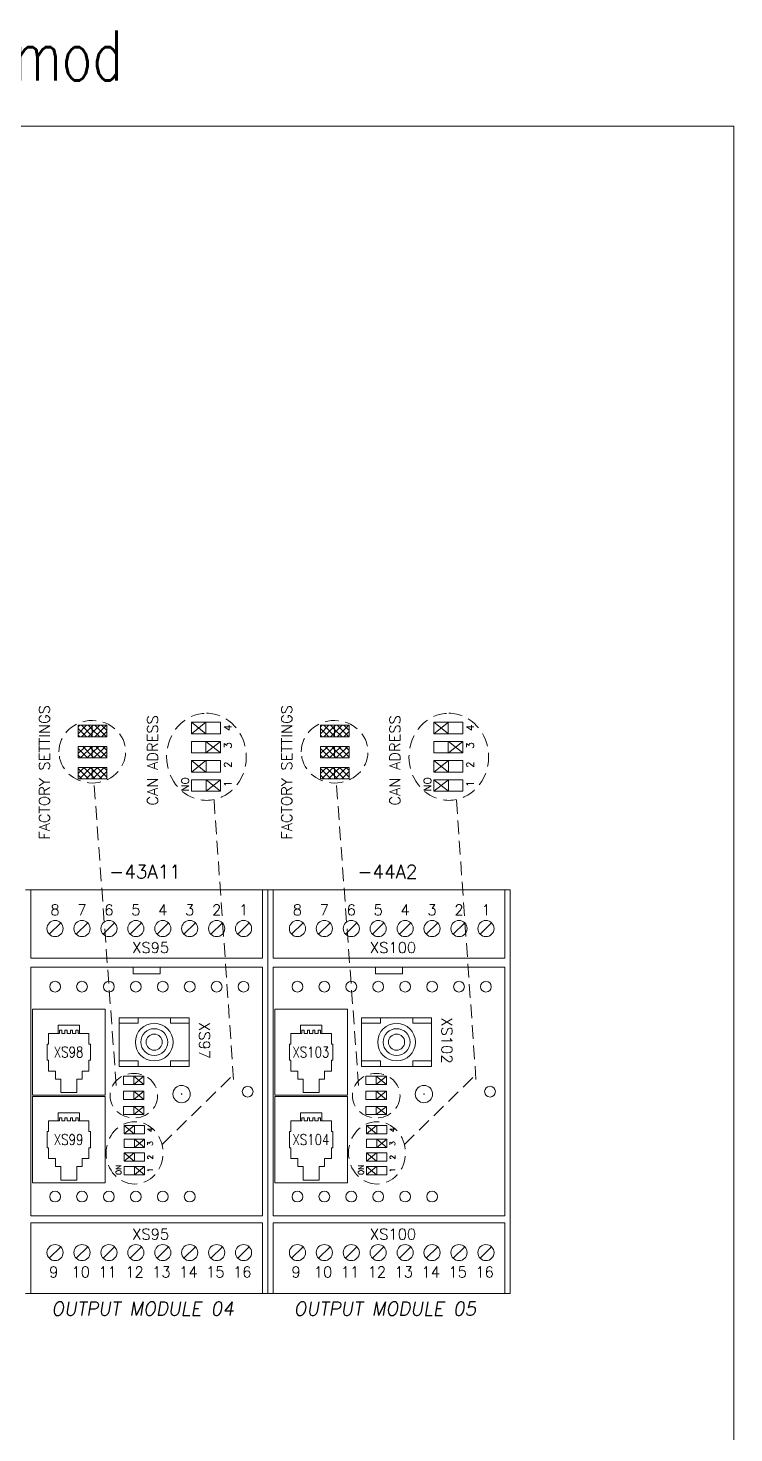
# Model space of a CAD drawing. Extents: x -2993 to 3661, y -4147 to -1441.
# Drawn here: x 2228.7 to 2359.8, y -3467.9 to -3206.9 of the extents above; entities that cross this region are included whole.
import ezdxf
from ezdxf.enums import TextEntityAlignment as Align

# ---------------------------------------------------------------- set-up
doc = ezdxf.new("R2010")
doc.units = 0
doc.header["$LTSCALE"] = 0.1
doc.header["$MEASUREMENT"] = 0
doc.linetypes.add('DASHED', pattern=[19.05, 12.7, -6.35])
doc.layers.get('0').update_dxf_attribs({"linetype": 'CONTINUOUS'})
doc.layers.add('DIM', color=5, linetype='CONTINUOUS')
doc.styles.get("Standard").update_dxf_attribs({"font": 'simplex.shx'})

msp = doc.modelspace()

# ---------------------------------------------------------------- linework, layer by layer
at = {"linetype": 'Continuous', "lineweight": 13}
for p, q in [((2237.99, -3336.4), (2243.32, -3336.4)), ((2237.99, -3338.54), (2237.99, -3336.4)), ((2240.62, -3338.54), (2240.62, -3336.4)), ((2243.32, -3336.4), (2243.32, -3338.54)), ((2259.06, -3335.83), (2264.4, -3335.83)), ((2259.06, -3337.97), (2259.06, -3335.83)), ((2264.4, -3337.97), (2259.06, -3337.97)), ((2261.7, -3337.97), (2261.7, -3335.83)), ((2264.4, -3335.83), (2264.4, -3337.97)), ((2282.99, -3336.4), (2288.32, -3336.4)), ((2282.99, -3338.54), (2282.99, -3336.4)), ((2285.62, -3338.54), (2285.62, -3336.4)), ((2288.32, -3336.4), (2288.32, -3338.54)), ((2304.06, -3335.83), (2309.4, -3335.83)), ((2304.06, -3337.97), (2304.06, -3335.83)), ((2309.4, -3337.97), (2304.06, -3337.97)), ((2306.7, -3337.97), (2306.7, -3335.83)), ((2309.4, -3335.83), (2309.4, -3337.97)), ((2243.32, -3338.54), (2237.99, -3338.54)), ((2237.99, -3340.31), (2243.32, -3340.31)), ((2237.99, -3342.45), (2237.99, -3340.31)), ((2240.62, -3342.45), (2240.62, -3340.31)), ((2243.32, -3340.31), (2243.32, -3342.45)), ((2259.06, -3339.39), (2264.4, -3339.39)), ((2259.06, -3341.52), (2259.06, -3339.39)), ((2261.7, -3341.52), (2261.7, -3339.39)), ((2264.4, -3339.39), (2264.4, -3341.52)), ((2288.32, -3338.54), (2282.99, -3338.54)), ((2282.99, -3340.31), (2288.32, -3340.31)), ((2282.99, -3342.45), (2282.99, -3340.31)), ((2285.62, -3342.45), (2285.62, -3340.31)), ((2288.32, -3340.31), (2288.32, -3342.45)), ((2304.06, -3339.39), (2309.4, -3339.39)), ((2304.06, -3341.52), (2304.06, -3339.39)), ((2306.7, -3341.52), (2306.7, -3339.39)), ((2309.4, -3339.39), (2309.4, -3341.52)), ((2243.32, -3342.45), (2237.99, -3342.45)), ((2264.4, -3341.52), (2259.06, -3341.52)), ((2264.4, -3342.94), (2259.06, -3342.94)), ((2259.06, -3342.94), (2259.06, -3345.08)), ((2261.76, -3345.08), (2261.76, -3342.94)), ((2264.4, -3345.08), (2264.4, -3342.94)), ((2288.32, -3342.45), (2282.99, -3342.45)), ((2309.4, -3341.52), (2304.06, -3341.52)), ((2309.4, -3342.94), (2304.06, -3342.94)), ((2304.06, -3342.94), (2304.06, -3345.08)), ((2306.76, -3345.08), (2306.76, -3342.94)), ((2309.4, -3345.08), (2309.4, -3342.94)), ((2237.99, -3344.23), (2243.32, -3344.23)), ((2237.99, -3346.36), (2237.99, -3344.23)), ((2240.62, -3346.36), (2240.62, -3344.23)), ((2243.32, -3344.23), (2243.32, -3346.36)), ((2259.06, -3345.08), (2264.4, -3345.08)), ((2282.99, -3344.23), (2288.32, -3344.23)), ((2282.99, -3346.36), (2282.99, -3344.23)), ((2285.62, -3346.36), (2285.62, -3344.23)), ((2288.32, -3344.23), (2288.32, -3346.36)), ((2304.06, -3345.08), (2309.4, -3345.08)), ((2243.32, -3346.36), (2237.99, -3346.36)), ((2264.4, -3346.5), (2259.06, -3346.5)), ((2259.06, -3346.5), (2259.06, -3348.63)), ((2259.06, -3348.63), (2264.4, -3348.63)), ((2261.76, -3348.63), (2261.76, -3346.5)), ((2264.4, -3348.63), (2264.4, -3346.5)), ((2288.32, -3346.36), (2282.99, -3346.36)), ((2309.4, -3346.5), (2304.06, -3346.5)), ((2304.06, -3346.5), (2304.06, -3348.63)), ((2304.06, -3348.63), (2309.4, -3348.63)), ((2306.76, -3348.63), (2306.76, -3346.5)), ((2309.4, -3348.63), (2309.4, -3346.5)), ((2234.53, -3393.05), (2234.94, -3393.05)), ((2234.53, -3393.63), (2234.53, -3393.05)), ((2234.94, -3393.05), (2234.94, -3393.63)), ((2234.94, -3393.63), (2235.55, -3393.63)), ((2235.55, -3393.05), (2235.96, -3393.05)), ((2235.55, -3393.63), (2235.55, -3393.05)), ((2235.96, -3393.05), (2235.96, -3393.63)), ((2235.96, -3393.63), (2236.57, -3393.63)), ((2236.57, -3393.63), (2236.57, -3393.05)), ((2236.57, -3393.05), (2236.97, -3393.05)), ((2236.97, -3393.05), (2236.97, -3393.63)), ((2236.97, -3393.63), (2237.58, -3393.63)), ((2237.58, -3393.05), (2237.99, -3393.05)), ((2237.58, -3393.63), (2237.58, -3393.05)), ((2237.99, -3393.05), (2237.99, -3393.63)), ((2279.53, -3393.05), (2279.94, -3393.05)), ((2279.53, -3393.63), (2279.53, -3393.05)), ((2279.94, -3393.05), (2279.94, -3393.63)), ((2279.94, -3393.63), (2280.55, -3393.63)), ((2280.55, -3393.05), (2280.96, -3393.05)), ((2280.55, -3393.63), (2280.55, -3393.05)), ((2280.96, -3393.05), (2280.96, -3393.63)), ((2280.96, -3393.63), (2281.57, -3393.63)), ((2281.57, -3393.63), (2281.57, -3393.05)), ((2281.57, -3393.05), (2281.97, -3393.05)), ((2281.97, -3393.05), (2281.97, -3393.63)), ((2281.97, -3393.63), (2282.58, -3393.63)), ((2282.58, -3393.05), (2282.99, -3393.05)), ((2282.58, -3393.63), (2282.58, -3393.05)), ((2282.99, -3393.05), (2282.99, -3393.63)), ((2246.41, -3403.13), (2246.41, -3401.61)), ((2246.41, -3401.61), (2250.22, -3401.61)), ((2246.41, -3401.61), (2250.22, -3401.61)), ((2250.22, -3403.13), (2246.41, -3403.13)), ((2250.22, -3403.13), (2246.41, -3403.13)), ((2248.33, -3401.61), (2248.33, -3403.13)), ((2250.22, -3401.61), (2250.22, -3403.13)), ((2291.41, -3403.13), (2291.41, -3401.61)), ((2291.41, -3401.61), (2295.22, -3401.61)), ((2291.41, -3401.61), (2295.22, -3401.61)), ((2295.22, -3403.13), (2291.41, -3403.13)), ((2295.22, -3403.13), (2291.41, -3403.13)), ((2293.33, -3401.61), (2293.33, -3403.13)), ((2295.22, -3401.61), (2295.22, -3403.13)), ((2246.41, -3405.93), (2246.41, -3404.4)), ((2246.41, -3404.4), (2250.22, -3404.4)), ((2246.41, -3404.4), (2250.22, -3404.4)), ((2250.22, -3405.93), (2246.41, -3405.93)), ((2250.22, -3405.93), (2246.41, -3405.93)), ((2248.33, -3404.4), (2248.33, -3405.93)), ((2250.22, -3404.4), (2250.22, -3405.93)), ((2291.41, -3405.93), (2291.41, -3404.4)), ((2291.41, -3404.4), (2295.22, -3404.4)), ((2291.41, -3404.4), (2295.22, -3404.4)), ((2295.22, -3405.93), (2291.41, -3405.93)), ((2295.22, -3405.93), (2291.41, -3405.93)), ((2293.33, -3404.4), (2293.33, -3405.93)), ((2295.22, -3404.4), (2295.22, -3405.93)), ((2246.41, -3408.72), (2246.41, -3407.2)), ((2246.41, -3407.2), (2250.22, -3407.2)), ((2246.41, -3407.2), (2250.22, -3407.2)), ((2248.33, -3407.2), (2248.33, -3408.72)), ((2250.22, -3407.2), (2250.22, -3408.72)), ((2291.41, -3408.72), (2291.41, -3407.2)), ((2291.41, -3407.2), (2295.22, -3407.2)), ((2291.41, -3407.2), (2295.22, -3407.2)), ((2293.33, -3407.2), (2293.33, -3408.72)), ((2295.22, -3407.2), (2295.22, -3408.72)), ((2234.53, -3409.88), (2234.53, -3409.3)), ((2234.53, -3409.3), (2234.94, -3409.3)), ((2234.94, -3409.3), (2234.94, -3409.88)), ((2234.94, -3409.88), (2235.55, -3409.88)), ((2235.55, -3409.3), (2235.96, -3409.3)), ((2235.55, -3409.88), (2235.55, -3409.3)), ((2235.96, -3409.3), (2235.96, -3409.88)), ((2235.96, -3409.88), (2236.57, -3409.88)), ((2236.57, -3409.88), (2236.57, -3409.3)), ((2236.57, -3409.3), (2236.97, -3409.3)), ((2236.97, -3409.3), (2236.97, -3409.88)), ((2236.97, -3409.88), (2237.58, -3409.88)), ((2237.58, -3409.88), (2237.58, -3409.3)), ((2237.58, -3409.3), (2237.99, -3409.3)), ((2237.99, -3409.3), (2237.99, -3409.88)), ((2250.22, -3408.72), (2246.41, -3408.72)), ((2250.22, -3408.72), (2246.41, -3408.72)), ((2246.53, -3410.75), (2246.53, -3412.28)), ((2250.34, -3410.75), (2246.53, -3410.75)), ((2248.44, -3410.75), (2248.44, -3412.28)), ((2250.34, -3412.28), (2250.34, -3410.75)), ((2279.53, -3409.88), (2279.53, -3409.3)), ((2279.53, -3409.3), (2279.94, -3409.3)), ((2279.94, -3409.3), (2279.94, -3409.88)), ((2279.94, -3409.88), (2280.55, -3409.88)), ((2280.55, -3409.3), (2280.96, -3409.3)), ((2280.55, -3409.88), (2280.55, -3409.3)), ((2280.96, -3409.3), (2280.96, -3409.88)), ((2280.96, -3409.88), (2281.57, -3409.88)), ((2281.57, -3409.88), (2281.57, -3409.3)), ((2281.57, -3409.3), (2281.97, -3409.3)), ((2281.97, -3409.3), (2281.97, -3409.88)), ((2281.97, -3409.88), (2282.58, -3409.88)), ((2282.58, -3409.88), (2282.58, -3409.3)), ((2282.58, -3409.3), (2282.99, -3409.3)), ((2282.99, -3409.3), (2282.99, -3409.88)), ((2295.22, -3408.72), (2291.41, -3408.72)), ((2295.22, -3408.72), (2291.41, -3408.72)), ((2291.53, -3410.75), (2291.53, -3412.28)), ((2295.34, -3410.75), (2291.53, -3410.75)), ((2293.44, -3410.75), (2293.44, -3412.28)), ((2295.34, -3412.28), (2295.34, -3410.75)), ((2246.53, -3412.28), (2250.34, -3412.28)), ((2250.34, -3413.29), (2246.53, -3413.29)), ((2246.53, -3413.29), (2246.53, -3414.82)), ((2248.44, -3413.29), (2248.44, -3414.82)), ((2250.34, -3414.82), (2250.34, -3413.29)), ((2291.53, -3412.28), (2295.34, -3412.28)), ((2295.34, -3413.29), (2291.53, -3413.29)), ((2291.53, -3413.29), (2291.53, -3414.82)), ((2293.44, -3413.29), (2293.44, -3414.82)), ((2295.34, -3414.82), (2295.34, -3413.29)), ((2246.53, -3414.82), (2250.34, -3414.82)), ((2246.53, -3417.36), (2246.53, -3415.83)), ((2246.53, -3415.83), (2250.34, -3415.83)), ((2248.44, -3415.83), (2248.44, -3417.36)), ((2250.34, -3415.83), (2250.34, -3417.36)), ((2291.53, -3414.82), (2295.34, -3414.82)), ((2291.53, -3417.36), (2291.53, -3415.83)), ((2291.53, -3415.83), (2295.34, -3415.83)), ((2293.44, -3415.83), (2293.44, -3417.36)), ((2295.34, -3415.83), (2295.34, -3417.36)), ((2250.34, -3417.36), (2246.53, -3417.36)), ((2246.53, -3418.37), (2250.34, -3418.37)), ((2246.53, -3419.9), (2246.53, -3418.37)), ((2248.44, -3418.37), (2248.44, -3419.9)), ((2250.34, -3418.37), (2250.34, -3419.9)), ((2295.34, -3417.36), (2291.53, -3417.36)), ((2291.53, -3418.37), (2295.34, -3418.37)), ((2291.53, -3419.9), (2291.53, -3418.37)), ((2293.44, -3418.37), (2293.44, -3419.9)), ((2295.34, -3418.37), (2295.34, -3419.9)), ((2250.34, -3419.9), (2246.53, -3419.9)), ((2295.34, -3419.9), (2291.53, -3419.9))]:
    msp.add_line(p, q, dxfattribs=at)
at = {"lineweight": 13}
for p, q in [((2237.99, -3336.71), (2238.3, -3336.4)), ((2237.99, -3337.95), (2239.53, -3336.4)), ((2239.53, -3338.54), (2237.99, -3336.99)), ((2240.62, -3338.39), (2238.64, -3336.4)), ((2238.64, -3338.54), (2240.62, -3336.55)), ((2239.87, -3338.54), (2240.62, -3337.79)), ((2240.62, -3337.15), (2239.88, -3336.4)), ((2240.62, -3336.55), (2240.77, -3336.4)), ((2240.62, -3337.79), (2242.01, -3336.4)), ((2242.01, -3338.54), (2240.62, -3337.15)), ((2241.11, -3338.54), (2243.25, -3336.4)), ((2243.25, -3338.54), (2241.11, -3336.4)), ((2243.32, -3337.38), (2242.35, -3336.4)), ((2242.35, -3338.54), (2243.32, -3337.56)), ((2282.99, -3336.71), (2283.3, -3336.4)), ((2282.99, -3337.95), (2284.53, -3336.4)), ((2284.53, -3338.54), (2282.99, -3336.99)), ((2285.62, -3338.39), (2283.64, -3336.4)), ((2283.64, -3338.54), (2285.62, -3336.55)), ((2284.87, -3338.54), (2285.62, -3337.79)), ((2285.62, -3337.15), (2284.88, -3336.4)), ((2285.62, -3336.55), (2285.77, -3336.4)), ((2285.62, -3337.79), (2287.01, -3336.4)), ((2287.01, -3338.54), (2285.62, -3337.15)), ((2286.11, -3338.54), (2288.25, -3336.4)), ((2288.25, -3338.54), (2286.11, -3336.4)), ((2288.32, -3337.38), (2287.35, -3336.4)), ((2287.35, -3338.54), (2288.32, -3337.56)), ((2238.3, -3338.54), (2237.99, -3338.23)), ((2237.99, -3340.42), (2238.1, -3340.31)), ((2237.99, -3341.66), (2239.33, -3340.31)), ((2239.73, -3342.45), (2237.99, -3340.7)), ((2238.44, -3342.45), (2240.57, -3340.31)), ((2240.62, -3342.1), (2238.84, -3340.31)), ((2240.62, -3340.86), (2240.08, -3340.31)), ((2240.77, -3338.54), (2240.62, -3338.39)), ((2240.62, -3341.5), (2241.81, -3340.31)), ((2240.91, -3342.45), (2243.05, -3340.31)), ((2243.32, -3342.33), (2241.31, -3340.31)), ((2243.32, -3341.09), (2242.55, -3340.31)), ((2283.3, -3338.54), (2282.99, -3338.23)), ((2282.99, -3340.42), (2283.1, -3340.31)), ((2282.99, -3341.66), (2284.33, -3340.31)), ((2284.73, -3342.45), (2282.99, -3340.7)), ((2283.44, -3342.45), (2285.57, -3340.31)), ((2285.62, -3342.1), (2283.84, -3340.31)), ((2285.62, -3340.86), (2285.08, -3340.31)), ((2285.77, -3338.54), (2285.62, -3338.39)), ((2285.62, -3341.5), (2286.81, -3340.31)), ((2285.91, -3342.45), (2288.05, -3340.31)), ((2288.32, -3342.33), (2286.31, -3340.31)), ((2288.32, -3341.09), (2287.55, -3340.31)), ((2238.5, -3342.45), (2237.99, -3341.94)), ((2239.67, -3342.45), (2240.62, -3341.5)), ((2242.21, -3342.45), (2240.62, -3340.86)), ((2240.97, -3342.45), (2240.62, -3342.1)), ((2242.15, -3342.45), (2243.32, -3341.27)), ((2283.5, -3342.45), (2282.99, -3341.94)), ((2284.67, -3342.45), (2285.62, -3341.5)), ((2287.21, -3342.45), (2285.62, -3340.86)), ((2285.97, -3342.45), (2285.62, -3342.1)), ((2287.15, -3342.45), (2288.32, -3341.27)), ((2237.99, -3345.37), (2239.13, -3344.23)), ((2239.93, -3346.36), (2237.99, -3344.42)), ((2238.7, -3346.36), (2237.99, -3345.65)), ((2238.24, -3346.36), (2240.37, -3344.23)), ((2240.62, -3345.81), (2239.04, -3344.23)), ((2239.48, -3346.36), (2240.62, -3345.21)), ((2240.62, -3344.57), (2240.27, -3344.23)), ((2240.62, -3345.21), (2241.61, -3344.23)), ((2242.41, -3346.36), (2240.62, -3344.57)), ((2241.17, -3346.36), (2240.62, -3345.81)), ((2240.71, -3346.36), (2242.85, -3344.23)), ((2243.32, -3346.04), (2241.51, -3344.23)), ((2241.95, -3346.36), (2243.32, -3344.99)), ((2243.32, -3344.8), (2242.75, -3344.23)), ((2282.99, -3345.37), (2284.13, -3344.23)), ((2284.93, -3346.36), (2282.99, -3344.42)), ((2283.7, -3346.36), (2282.99, -3345.65)), ((2283.24, -3346.36), (2285.37, -3344.23)), ((2285.62, -3345.81), (2284.04, -3344.23)), ((2284.48, -3346.36), (2285.62, -3345.21)), ((2285.62, -3344.57), (2285.27, -3344.23)), ((2285.62, -3345.21), (2286.61, -3344.23)), ((2287.41, -3346.36), (2285.62, -3344.57)), ((2286.17, -3346.36), (2285.62, -3345.81)), ((2285.71, -3346.36), (2287.85, -3344.23)), ((2288.32, -3346.04), (2286.51, -3344.23)), ((2286.95, -3346.36), (2288.32, -3344.99)), ((2288.32, -3344.8), (2287.75, -3344.23)), ((2243.19, -3346.36), (2243.32, -3346.22)), ((2288.19, -3346.36), (2288.32, -3346.22)), ((2273.21, -3366.96), (2228.21, -3366.96)), ((2273.21, -3366.96), (2228.21, -3366.96)), ((2229.21, -3379.66), (2229.21, -3366.96)), ((2272.21, -3379.66), (2272.21, -3366.96)), ((2273.21, -3366.96), (2273.21, -3441.96)), ((2273.21, -3366.96), (2273.21, -3441.96)), ((2273.21, -3366.96), (2273.21, -3441.96)), ((2273.21, -3366.96), (2273.21, -3441.96)), ((2273.21, -3366.96), (2273.21, -3441.96)), ((2273.21, -3366.96), (2273.21, -3441.96)), ((2273.21, -3366.96), (2273.21, -3441.96)), ((2273.21, -3366.96), (2273.21, -3441.96)), ((2318.21, -3366.96), (2273.21, -3366.96)), ((2318.21, -3366.96), (2273.21, -3366.96)), ((2273.21, -3366.96), (2273.21, -3441.96)), ((2273.21, -3366.96), (2273.21, -3441.96)), ((2273.21, -3366.96), (2273.21, -3441.96)), ((2273.21, -3366.96), (2273.21, -3441.96)), ((2273.21, -3366.96), (2273.21, -3441.96)), ((2273.21, -3366.96), (2273.21, -3441.96)), ((2273.21, -3366.96), (2273.21, -3441.96)), ((2274.21, -3379.66), (2274.21, -3366.96)), ((2317.21, -3379.66), (2317.21, -3366.96)), ((2318.21, -3366.96), (2318.21, -3441.96)), ((2318.21, -3366.96), (2318.21, -3441.96)), ((2318.21, -3366.96), (2318.21, -3441.96)), ((2318.21, -3366.96), (2318.21, -3441.96)), ((2318.21, -3366.96), (2318.21, -3441.96)), ((2318.21, -3366.96), (2318.21, -3441.96)), ((2318.21, -3366.96), (2318.21, -3441.96)), ((2318.21, -3366.96), (2318.21, -3441.96)), ((2234.77, -3373.1), (2232.64, -3375.22)), ((2239.77, -3373.1), (2237.64, -3375.22)), ((2244.77, -3373.1), (2242.64, -3375.22)), ((2249.77, -3373.1), (2247.64, -3375.22)), ((2254.77, -3373.1), (2252.64, -3375.22)), ((2259.77, -3373.1), (2257.64, -3375.22)), ((2264.77, -3373.1), (2262.64, -3375.22)), ((2269.77, -3373.1), (2267.64, -3375.22)), ((2279.77, -3373.1), (2277.64, -3375.22)), ((2284.77, -3373.1), (2282.64, -3375.22)), ((2289.77, -3373.1), (2287.64, -3375.22)), ((2294.77, -3373.1), (2292.64, -3375.22)), ((2299.77, -3373.1), (2297.64, -3375.22)), ((2304.77, -3373.1), (2302.64, -3375.22)), ((2309.77, -3373.1), (2307.64, -3375.22)), ((2314.77, -3373.1), (2312.64, -3375.22)), ((2272.21, -3379.66), (2229.21, -3379.66)), ((2273.21, -3379.21), (2273.21, -3429.71)), ((2317.21, -3379.66), (2274.21, -3379.66)), ((2272.21, -3381.36), (2229.21, -3381.36)), ((2229.21, -3427.56), (2229.21, -3381.36)), ((2248.21, -3381.36), (2248.21, -3382.56)), ((2253.21, -3382.56), (2248.21, -3382.56)), ((2253.21, -3381.36), (2253.21, -3382.56)), ((2272.21, -3427.56), (2272.21, -3381.36)), ((2317.21, -3381.36), (2274.21, -3381.36)), ((2274.21, -3427.56), (2274.21, -3381.36)), ((2293.21, -3381.36), (2293.21, -3382.56)), ((2298.21, -3382.56), (2293.21, -3382.56)), ((2298.21, -3381.36), (2298.21, -3382.56)), ((2317.21, -3427.56), (2317.21, -3381.36)), ((2229.51, -3389.13), (2243.01, -3389.13)), ((2229.51, -3389.13), (2229.51, -3405.13)), ((2243.01, -3389.13), (2243.01, -3405.13)), ((2274.51, -3389.13), (2288.01, -3389.13)), ((2274.51, -3389.13), (2274.51, -3405.13)), ((2288.01, -3389.13), (2288.01, -3405.13)), ((2234.26, -3392.13), (2238.26, -3392.13)), ((2234.26, -3392.13), (2234.26, -3393.63)), ((2238.26, -3392.13), (2238.26, -3393.63)), ((2258.62, -3390.76), (2245.62, -3390.76)), ((2245.62, -3390.76), (2245.62, -3399.76)), ((2249.12, -3391.76), (2245.62, -3391.76)), ((2249.12, -3391.76), (2249.12, -3390.76)), ((2255.12, -3391.76), (2255.12, -3390.76)), ((2258.62, -3391.76), (2255.12, -3391.76)), ((2258.62, -3390.76), (2258.62, -3399.76)), ((2279.26, -3392.13), (2283.26, -3392.13)), ((2279.26, -3392.13), (2279.26, -3393.63)), ((2283.26, -3392.13), (2283.26, -3393.63)), ((2303.62, -3390.76), (2290.62, -3390.76)), ((2290.62, -3390.76), (2290.62, -3399.76)), ((2294.12, -3391.76), (2290.62, -3391.76)), ((2294.12, -3391.76), (2294.12, -3390.76)), ((2300.12, -3391.76), (2300.12, -3390.76)), ((2303.62, -3391.76), (2300.12, -3391.76)), ((2303.62, -3390.76), (2303.62, -3399.76)), ((2232.26, -3395.63), (2232.51, -3395.63)), ((2232.26, -3395.63), (2232.26, -3398.63)), ((2232.51, -3393.63), (2234.26, -3393.63)), ((2232.51, -3393.63), (2232.51, -3395.63)), ((2234.53, -3393.63), (2234.26, -3393.63)), ((2237.99, -3393.63), (2238.26, -3393.63)), ((2238.26, -3393.63), (2240.01, -3393.63)), ((2240.01, -3393.63), (2240.01, -3395.63)), ((2240.01, -3395.63), (2240.26, -3395.63)), ((2240.26, -3395.63), (2240.26, -3398.63)), ((2277.26, -3395.63), (2277.51, -3395.63)), ((2277.26, -3395.63), (2277.26, -3398.63)), ((2277.51, -3393.63), (2279.26, -3393.63)), ((2277.51, -3393.63), (2277.51, -3395.63)), ((2279.53, -3393.63), (2279.26, -3393.63)), ((2282.99, -3393.63), (2283.26, -3393.63)), ((2283.26, -3393.63), (2285.01, -3393.63)), ((2285.01, -3393.63), (2285.01, -3395.63)), ((2285.01, -3395.63), (2285.26, -3395.63)), ((2285.26, -3395.63), (2285.26, -3398.63)), ((2232.26, -3398.63), (2232.51, -3398.63)), ((2232.51, -3398.63), (2232.51, -3400.63)), ((2232.51, -3400.63), (2233.76, -3400.63)), ((2233.76, -3400.63), (2233.76, -3402.13)), ((2238.76, -3400.63), (2238.76, -3402.13)), ((2238.76, -3400.63), (2240.01, -3400.63)), ((2240.01, -3398.63), (2240.26, -3398.63)), ((2240.01, -3398.63), (2240.01, -3400.63)), ((2249.12, -3398.76), (2245.62, -3398.76)), ((2258.62, -3399.76), (2245.62, -3399.76)), ((2249.12, -3399.76), (2249.12, -3398.76)), ((2258.62, -3398.76), (2255.12, -3398.76)), ((2255.12, -3399.76), (2255.12, -3398.76)), ((2277.26, -3398.63), (2277.51, -3398.63)), ((2277.51, -3398.63), (2277.51, -3400.63)), ((2277.51, -3400.63), (2278.76, -3400.63)), ((2278.76, -3400.63), (2278.76, -3402.13)), ((2283.76, -3400.63), (2283.76, -3402.13)), ((2283.76, -3400.63), (2285.01, -3400.63)), ((2285.01, -3398.63), (2285.26, -3398.63)), ((2285.01, -3398.63), (2285.01, -3400.63)), ((2294.12, -3398.76), (2290.62, -3398.76)), ((2303.62, -3399.76), (2290.62, -3399.76)), ((2294.12, -3399.76), (2294.12, -3398.76)), ((2303.62, -3398.76), (2300.12, -3398.76)), ((2300.12, -3399.76), (2300.12, -3398.76)), ((2233.76, -3402.13), (2234.76, -3402.13)), ((2234.76, -3402.13), (2234.76, -3404.63)), ((2237.76, -3402.13), (2237.76, -3404.63)), ((2237.76, -3402.13), (2238.76, -3402.13)), ((2278.76, -3402.13), (2279.76, -3402.13)), ((2279.76, -3402.13), (2279.76, -3404.63)), ((2282.76, -3402.13), (2282.76, -3404.63)), ((2282.76, -3402.13), (2283.76, -3402.13)), ((2229.51, -3405.13), (2243.01, -3405.13)), ((2229.51, -3405.38), (2229.51, -3421.38)), ((2229.51, -3405.38), (2243.01, -3405.38)), ((2234.76, -3404.63), (2237.76, -3404.63)), ((2243.01, -3405.38), (2243.01, -3421.38)), ((2274.51, -3405.13), (2288.01, -3405.13)), ((2274.51, -3405.38), (2274.51, -3421.38)), ((2274.51, -3405.38), (2288.01, -3405.38)), ((2279.76, -3404.63), (2282.76, -3404.63)), ((2288.01, -3405.38), (2288.01, -3421.38)), ((2234.26, -3408.38), (2238.26, -3408.38)), ((2234.26, -3408.38), (2234.26, -3409.88)), ((2238.26, -3408.38), (2238.26, -3409.88)), ((2279.26, -3408.38), (2283.26, -3408.38)), ((2279.26, -3408.38), (2279.26, -3409.88)), ((2283.26, -3408.38), (2283.26, -3409.88)), ((2232.51, -3409.88), (2232.51, -3411.88)), ((2232.51, -3409.88), (2234.26, -3409.88)), ((2234.53, -3409.88), (2234.26, -3409.88)), ((2237.99, -3409.88), (2238.26, -3409.88)), ((2238.26, -3409.88), (2240.01, -3409.88)), ((2240.01, -3409.88), (2240.01, -3411.88)), ((2277.51, -3409.88), (2277.51, -3411.88)), ((2277.51, -3409.88), (2279.26, -3409.88)), ((2279.53, -3409.88), (2279.26, -3409.88)), ((2282.99, -3409.88), (2283.26, -3409.88)), ((2283.26, -3409.88), (2285.01, -3409.88)), ((2285.01, -3409.88), (2285.01, -3411.88)), ((2232.26, -3411.88), (2232.26, -3414.88)), ((2232.26, -3411.88), (2232.51, -3411.88)), ((2240.01, -3411.88), (2240.26, -3411.88)), ((2240.26, -3411.88), (2240.26, -3414.88)), ((2277.26, -3411.88), (2277.26, -3414.88)), ((2277.26, -3411.88), (2277.51, -3411.88)), ((2285.01, -3411.88), (2285.26, -3411.88)), ((2285.26, -3411.88), (2285.26, -3414.88)), ((2232.26, -3414.88), (2232.51, -3414.88)), ((2232.51, -3414.88), (2232.51, -3416.88)), ((2240.01, -3414.88), (2240.01, -3416.88)), ((2240.01, -3414.88), (2240.26, -3414.88)), ((2277.26, -3414.88), (2277.51, -3414.88)), ((2277.51, -3414.88), (2277.51, -3416.88)), ((2285.01, -3414.88), (2285.01, -3416.88)), ((2285.01, -3414.88), (2285.26, -3414.88)), ((2232.51, -3416.88), (2233.76, -3416.88)), ((2233.76, -3416.88), (2233.76, -3418.38)), ((2233.76, -3418.38), (2234.76, -3418.38)), ((2234.76, -3418.38), (2234.76, -3420.88)), ((2237.76, -3418.38), (2237.76, -3420.88)), ((2237.76, -3418.38), (2238.76, -3418.38)), ((2238.76, -3416.88), (2238.76, -3418.38)), ((2238.76, -3416.88), (2240.01, -3416.88)), ((2277.51, -3416.88), (2278.76, -3416.88)), ((2278.76, -3416.88), (2278.76, -3418.38)), ((2278.76, -3418.38), (2279.76, -3418.38)), ((2279.76, -3418.38), (2279.76, -3420.88)), ((2282.76, -3418.38), (2282.76, -3420.88)), ((2282.76, -3418.38), (2283.76, -3418.38)), ((2283.76, -3416.88), (2283.76, -3418.38)), ((2283.76, -3416.88), (2285.01, -3416.88)), ((2229.51, -3421.38), (2243.01, -3421.38)), ((2234.76, -3420.88), (2237.76, -3420.88)), ((2274.51, -3421.38), (2288.01, -3421.38)), ((2279.76, -3420.88), (2282.76, -3420.88)), ((2272.21, -3427.56), (2229.21, -3427.56)), ((2272.21, -3428.86), (2229.21, -3428.86)), ((2229.21, -3428.86), (2229.21, -3441.96)), ((2272.21, -3428.86), (2272.21, -3441.96)), ((2317.21, -3427.56), (2274.21, -3427.56)), ((2317.21, -3428.86), (2274.21, -3428.86)), ((2274.21, -3428.86), (2274.21, -3441.96)), ((2317.21, -3428.86), (2317.21, -3441.96)), ((2234.77, -3433.3), (2232.64, -3435.42)), ((2239.77, -3433.3), (2237.64, -3435.42)), ((2244.77, -3433.3), (2242.64, -3435.42)), ((2249.77, -3433.3), (2247.64, -3435.42)), ((2254.77, -3433.3), (2252.64, -3435.42)), ((2259.77, -3433.3), (2257.64, -3435.42)), ((2264.77, -3433.3), (2262.64, -3435.42)), ((2269.77, -3433.3), (2267.64, -3435.42)), ((2279.77, -3433.3), (2277.64, -3435.42)), ((2284.77, -3433.3), (2282.64, -3435.42)), ((2289.77, -3433.3), (2287.64, -3435.42)), ((2294.77, -3433.3), (2292.64, -3435.42)), ((2299.77, -3433.3), (2297.64, -3435.42)), ((2304.77, -3433.3), (2302.64, -3435.42)), ((2309.77, -3433.3), (2307.64, -3435.42)), ((2314.77, -3433.3), (2312.64, -3435.42)), ((2273.21, -3441.96), (2228.21, -3441.96)), ((2273.21, -3441.96), (2272.21, -3441.96)), ((2318.21, -3441.96), (2273.21, -3441.96)), ((2318.21, -3441.96), (2317.21, -3441.96))]:
    msp.add_line(p, q, dxfattribs=at)
at = {"color": 7, "lineweight": 13}
for p, q in [((2261.73, -3335.83), (2259.06, -3337.97)), ((2259.06, -3335.83), (2261.73, -3337.97)), ((2306.73, -3335.83), (2304.06, -3337.97)), ((2304.06, -3335.83), (2306.73, -3337.97)), ((2264.4, -3339.39), (2261.73, -3341.52)), ((2261.73, -3339.39), (2264.4, -3341.52)), ((2309.4, -3339.39), (2306.73, -3341.52)), ((2306.73, -3339.39), (2309.4, -3341.52)), ((2261.73, -3342.94), (2259.06, -3345.08)), ((2259.06, -3342.94), (2261.73, -3345.08)), ((2306.73, -3342.94), (2304.06, -3345.08)), ((2304.06, -3342.94), (2306.73, -3345.08)), ((2264.43, -3346.5), (2261.76, -3348.63)), ((2261.76, -3346.5), (2264.43, -3348.63)), ((2306.73, -3346.5), (2304.06, -3348.63)), ((2304.06, -3346.5), (2306.73, -3348.63)), ((2248.33, -3401.61), (2250.22, -3403.13)), ((2250.22, -3401.61), (2248.33, -3403.13)), ((2293.33, -3401.61), (2295.22, -3403.13)), ((2295.22, -3401.61), (2293.33, -3403.13)), ((2248.31, -3404.4), (2250.19, -3405.93)), ((2250.19, -3404.4), (2248.31, -3405.93)), ((2293.31, -3404.4), (2295.19, -3405.93)), ((2295.19, -3404.4), (2293.31, -3405.93)), ((2248.33, -3407.2), (2250.22, -3408.72)), ((2250.22, -3407.2), (2248.33, -3408.72)), ((2293.33, -3407.2), (2295.22, -3408.72)), ((2295.22, -3407.2), (2293.33, -3408.72)), ((2246.53, -3410.75), (2248.41, -3412.28)), ((2248.41, -3410.75), (2246.53, -3412.28)), ((2291.53, -3410.75), (2293.41, -3412.28)), ((2293.41, -3410.75), (2291.53, -3412.28)), ((2248.44, -3413.29), (2250.32, -3414.82)), ((2250.32, -3413.29), (2248.44, -3414.82)), ((2293.44, -3413.29), (2295.32, -3414.82)), ((2295.32, -3413.29), (2293.44, -3414.82)), ((2246.53, -3415.83), (2248.41, -3417.36)), ((2248.41, -3415.83), (2246.53, -3417.36)), ((2291.53, -3415.83), (2293.41, -3417.36)), ((2293.41, -3415.83), (2291.53, -3417.36)), ((2248.44, -3418.37), (2250.32, -3419.9)), ((2250.32, -3418.37), (2248.44, -3419.9)), ((2291.53, -3418.37), (2293.41, -3419.9)), ((2293.41, -3418.37), (2291.53, -3419.9))]:
    msp.add_line(p, q, dxfattribs=at)
at = {"linetype": 'DASHED', "lineweight": 13, "ltscale": 2}
for p, q in [((2245.06, -3403.34), (2240.96, -3347.12)), ((2290.06, -3403.34), (2285.96, -3347.12)), ((2266.86, -3402.23), (2263.22, -3350.18)), ((2311.86, -3402.23), (2308.22, -3350.18)), ((2253.57, -3414.27), (2266.86, -3401.31)), ((2298.57, -3414.27), (2311.86, -3401.31))]:
    msp.add_line(p, q, dxfattribs=at)
at = {"lineweight": 13}
for centre, radius in [((2233.71, -3374.16), 1.5), ((2238.71, -3374.16), 1.5), ((2243.71, -3374.16), 1.5), ((2248.71, -3374.16), 1.5), ((2253.71, -3374.16), 1.5), ((2258.71, -3374.16), 1.5), ((2263.71, -3374.16), 1.5), ((2268.71, -3374.16), 1.5), ((2278.71, -3374.16), 1.5), ((2283.71, -3374.16), 1.5), ((2288.71, -3374.16), 1.5), ((2293.71, -3374.16), 1.5), ((2298.71, -3374.16), 1.5), ((2303.71, -3374.16), 1.5), ((2308.71, -3374.16), 1.5), ((2313.71, -3374.16), 1.5), ((2233.71, -3384.96), 1), ((2238.71, -3384.96), 1), ((2243.71, -3384.96), 1), ((2248.71, -3384.96), 1), ((2253.71, -3384.96), 1), ((2258.71, -3384.96), 1), ((2263.71, -3384.96), 1), ((2268.71, -3384.96), 1), ((2278.71, -3384.96), 1), ((2283.71, -3384.96), 1), ((2288.71, -3384.96), 1), ((2293.71, -3384.96), 1), ((2298.71, -3384.96), 1), ((2303.71, -3384.96), 1), ((2308.71, -3384.96), 1), ((2313.71, -3384.96), 1), ((2252.12, -3395.26), 2.5), ((2297.12, -3395.26), 2.5), ((2257.2, -3404.91), 1.6), ((2269.47, -3404.46), 1), ((2302.2, -3404.91), 1.6), ((2314.47, -3404.46), 1), ((2233.71, -3423.96), 1), ((2238.71, -3423.96), 1), ((2243.71, -3423.96), 1), ((2248.71, -3423.96), 1), ((2253.71, -3423.96), 1), ((2258.71, -3423.96), 1), ((2278.71, -3423.96), 1), ((2283.71, -3423.96), 1), ((2288.71, -3423.96), 1), ((2293.71, -3423.96), 1), ((2298.71, -3423.96), 1), ((2303.71, -3423.96), 1), ((2233.71, -3434.36), 1.5), ((2238.71, -3434.36), 1.5), ((2243.71, -3434.36), 1.5), ((2248.71, -3434.36), 1.5), ((2253.71, -3434.36), 1.5), ((2258.71, -3434.36), 1.5), ((2263.71, -3434.36), 1.5), ((2268.71, -3434.36), 1.5), ((2278.71, -3434.36), 1.5), ((2283.71, -3434.36), 1.5), ((2288.71, -3434.36), 1.5), ((2293.71, -3434.36), 1.5), ((2298.71, -3434.36), 1.5), ((2303.71, -3434.36), 1.5), ((2308.71, -3434.36), 1.5), ((2313.71, -3434.36), 1.5)]:
    msp.add_circle(centre, radius, dxfattribs=at)
at = {"linetype": 'Continuous', "lineweight": 13}
for centre, radius in [((2252.12, -3395.26), 3.5), ((2297.12, -3395.26), 3.5), ((2252.12, -3395.26), 1.5), ((2297.12, -3395.26), 1.5)]:
    msp.add_circle(centre, radius, dxfattribs=at)
at = {"lineweight": 13}
for centre, start, end in [((2257.2, -3404.91), 0, 180), ((2257.2, -3404.91), 180, 0), ((2302.2, -3404.91), 0, 180), ((2302.2, -3404.91), 180, 0)]:
    msp.add_arc(centre, 0.05, start, end, dxfattribs=at)
at = {"linetype": 'DASHED', "lineweight": 13, "ltscale": 2}
for centre, major_axis, ratio in [((2240.62, -3341.31), (-6.19, 0.01), 0.938062), ((2261.81, -3342.25), (0, 8.09), 0.914373), ((2285.62, -3341.31), (-6.19, 0.01), 0.938062), ((2306.81, -3342.25), (0, 8.09), 0.914373), ((2248.34, -3405.21), (4.42, -0.01), 0.938062), ((2293.34, -3405.21), (4.42, -0.01), 0.938062), ((2248.48, -3415.84), (0, -5.78), 0.914373), ((2293.48, -3415.84), (0, -5.78), 0.914373)]:
    msp.add_ellipse(centre, major_axis=major_axis, ratio=ratio, dxfattribs=at)
at = {"layer": 'DIM', "lineweight": 13}
msp.add_lwpolyline([(1775.93, -3225.1), (2359.75, -3225.1), (2359.75, -3728.86), (1775.93, -3728.86)], close=True, dxfattribs=at)

# ---------------------------------------------------------------- texts
at = {"lineweight": 13, "text_generation_flag": 6}
for s, p in [('FACTORY SETTINGS', (2232.73, -3357.66)), ('FACTORY SETTINGS', (2277.73, -3357.66)), ('CAN ADRESS', (2252.81, -3351.32)), ('CAN ADRESS', (2297.81, -3351.32))]:
    msp.add_text(s, height=2, rotation=270, dxfattribs=at).set_placement(p)
at = {"linetype": 'Continuous', "lineweight": 13, "text_generation_flag": 6}
for s, p in [('4', (2266.48, -3337.47)), ('4', (2311.48, -3337.47)), ('3', (2266.48, -3340.75)), ('3', (2311.48, -3340.75)), ('2', (2266.48, -3344.31)), ('2', (2311.48, -3344.31)), ('1', (2266.48, -3347.87)), ('1', (2311.48, -3347.87))]:
    msp.add_text(s, height=1.4, rotation=270, dxfattribs=at).set_placement(p)
at = {"linetype": 'Continuous', "lineweight": 13}
for s, height, rotation, p in [('ON', 1.4, 270, (2257.17, -3346.06)), ('ON', 1.4, 270, (2302.17, -3346.06)), ('4', 1, 90, (2251.87, -3412)), ('4', 1, 90, (2296.87, -3412)), ('3', 1, 90, (2251.87, -3414.54)), ('3', 1, 90, (2296.87, -3414.54)), ('2', 1, 90, (2251.87, -3417.08)), ('2', 1, 90, (2296.87, -3417.08)), ('ON', 1, 90, (2246.01, -3419.94)), ('1', 1, 90, (2251.87, -3419.43)), ('ON', 1, 90, (2291.01, -3419.94)), ('1', 1, 90, (2296.87, -3419.43))]:
    msp.add_text(s, height=height, rotation=rotation, dxfattribs=at).set_placement(p)
at = {"lineweight": 13}
for s, p in [('-43A11', (2250.42, -3364.83)), ('-44A2', (2295.42, -3364.83))]:
    msp.add_text(s, height=2.5, dxfattribs=at).set_placement(p, align=Align.CENTER)
at = {"lineweight": 13, "text_generation_flag": 6}
for s, p in [('8', (2233.71, -3371.69)), ('7', (2238.71, -3371.69)), ('6', (2243.71, -3371.69)), ('5', (2248.71, -3371.69)), ('4', (2253.71, -3371.69)), ('3', (2258.71, -3371.69)), ('2', (2263.71, -3371.69)), ('1', (2268.71, -3371.69)), ('8', (2278.71, -3371.69)), ('7', (2283.71, -3371.69)), ('6', (2288.71, -3371.69)), ('5', (2293.71, -3371.69)), ('4', (2298.71, -3371.69)), ('3', (2303.71, -3371.69)), ('2', (2308.71, -3371.69)), ('1', (2313.71, -3371.69)), ('XS95', (2251.46, -3378.69)), ('XS100', (2296.46, -3378.69)), ('XS95', (2251.46, -3431.94)), ('XS100', (2296.46, -3431.94)), ('9', (2233.46, -3438.96)), ('10', (2238.46, -3438.96)), ('11', (2243.46, -3438.96)), ('12', (2248.46, -3438.96)), ('13', (2253.46, -3438.96)), ('14', (2258.46, -3438.96)), ('15', (2263.46, -3438.96)), ('16', (2268.46, -3438.96)), ('9', (2278.46, -3438.96)), ('10', (2283.46, -3438.96)), ('11', (2288.46, -3438.96)), ('12', (2293.46, -3438.96)), ('13', (2298.46, -3438.96)), ('14', (2303.46, -3438.96)), ('15', (2308.46, -3438.96)), ('16', (2313.46, -3438.96))]:
    msp.add_text(s, height=2, rotation=180, dxfattribs=at).set_placement(p, align=Align.CENTER)
at = {"lineweight": 13}
for s, p in [('XS97', (2261.46, -3394.95)), ('XS102', (2306.46, -3394.95))]:
    msp.add_text(s, height=2, rotation=270, dxfattribs=at).set_placement(p, align=Align.MIDDLE_CENTER)
at = {"lineweight": 13, "text_generation_flag": 6, "width": 0.8}
for s, p in [('XS98', (2236.21, -3397.11)), ('XS103', (2281.21, -3397.11)), ('XS99', (2236.21, -3413.36)), ('XS104', (2281.21, -3413.36))]:
    msp.add_text(s, height=2, rotation=180, dxfattribs=at).set_placement(p, align=Align.MIDDLE_CENTER)
at = {"lineweight": 13, "oblique": 10, "text_generation_flag": 6}
for s, p in [('OUTPUT MODULE 04', (2249.96, -3446.04)), ('OUTPUT MODULE 05', (2294.96, -3446.04))]:
    msp.add_text(s, height=2.5, rotation=180, dxfattribs=at).set_placement(p, align=Align.CENTER)
at = {"layer": 'DIM', "lineweight": 13, "width": 0.75}
msp.add_text('ifa180024A mcm en geen versterkermod', height=9.3018, dxfattribs=at).set_placement((2051.08, -3216.6))

doc.saveas('drawing.dxf')
